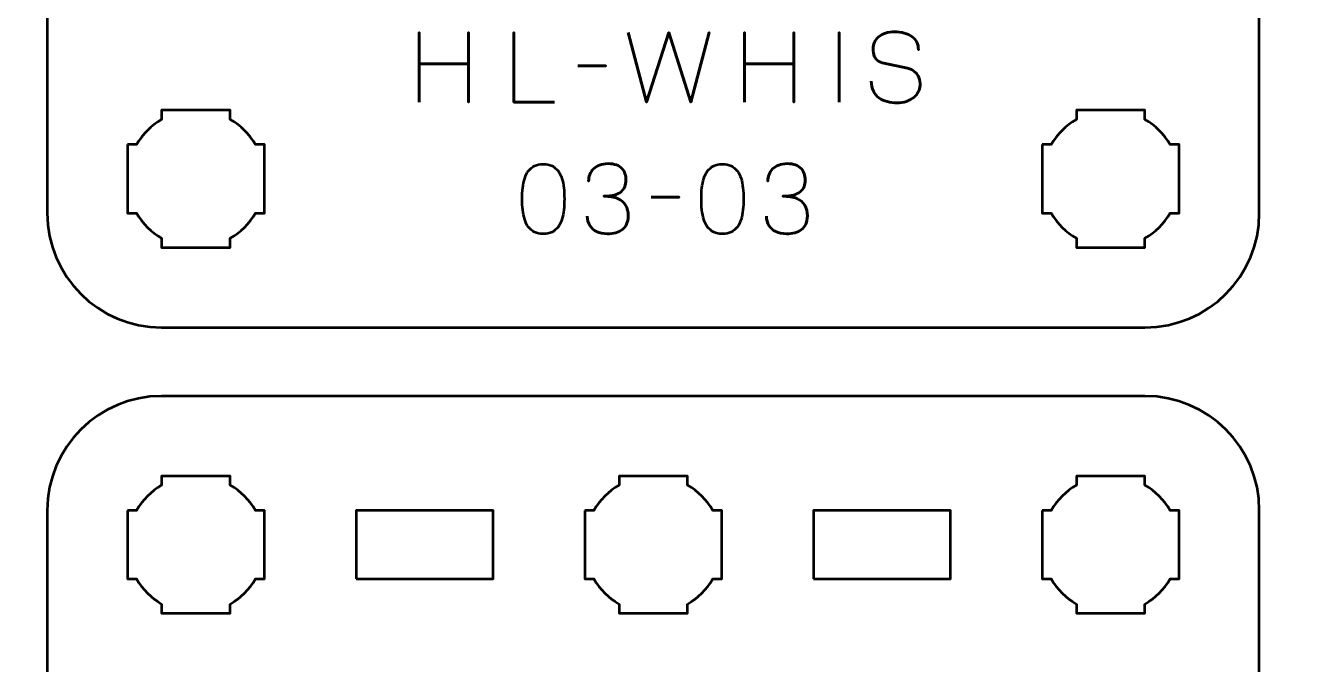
# Model space of a CAD drawing. Header units: centimetres. Extents: x -21 to 0, y -29.7 to 0.
# Drawn here: x -16.95 to -11.4, y -7.38 to -4.58 of the extents above; entities that cross this region are included whole.
import ezdxf

# ---------------------------------------------------------------- set-up
doc = ezdxf.new("R2010")
doc.units = ezdxf.units.CM
doc.header["$MEASUREMENT"] = 0
doc.layers.add('Layer 1', color=7, linetype='Continuous')

msp = doc.modelspace()

# ---------------------------------------------------------------- linework, layer by layer
at = {"layer": 'Layer 1', "color": 1, "lineweight": 53}
msp.add_open_spline([(-21.00003, -29.19995), (-21.00003, -29.19995), (-21.00003, -2.89992), (-21.00003, -2.89992), (-21.00003, -2.89992), (-21.00003, -2.81709), (-20.93286, -2.74992), (-20.85003, -2.74992), (-20.85003, -2.74992), (-20.7672, -2.74992), (-20.70003, -2.68275), (-20.70003, -2.59992), (-20.70003, -2.59992), (-20.70003, -2.51709), (-20.7672, -2.44992), (-20.85003, -2.44992), (-20.85003, -2.44992), (-20.93286, -2.44992), (-21.00003, -2.38275), (-21.00003, -2.29992), (-21.00003, -2.29992), (-21.00003, -2.21709), (-20.93286, -2.14992), (-20.85003, -2.14992), (-20.85003, -2.14992), (-20.7672, -2.14992), (-20.70003, -2.08275), (-20.70003, -1.99992), (-20.70003, -1.99992), (-20.70003, -1.91709), (-20.7672, -1.84992), (-20.85003, -1.84992), (-20.85003, -1.84992), (-20.93286, -1.84992), (-21.00003, -1.78275), (-21.00003, -1.69992), (-21.00003, -1.69992), (-21.00003, -1.61709), (-20.93286, -1.54992), (-20.85003, -1.54992), (-20.85003, -1.54992), (-20.7672, -1.54992), (-20.70003, -1.48275), (-20.70003, -1.39992), (-20.70003, -1.39992), (-20.70003, -1.31709), (-20.7672, -1.24992), (-20.85003, -1.24992), (-20.85003, -1.24992), (-20.93286, -1.24992), (-21.00003, -1.18275), (-21.00003, -1.09992), (-21.00003, -1.09992), (-21.00003, -1.09992), (-21.00003, -0.49992), (-21.00003, -0.49992), (-21.00003, -0.49992), (-21.00003, -0.22295), (-20.77694, 0.00004), (-20.49994, 0.00004), (-20.49994, 0.00004), (-20.49994, 0.00004), (-0.50008, 0.00004), (-0.50008, 0.00004), (-0.50008, 0.00004), (-0.22294, 0.00004), (0.00002, -0.22295), (0.00002, -0.49992), (0.00002, -0.49992), (0.00002, -0.49992), (0.00002, -29.19995), (0.00002, -29.19995), (0.00002, -29.19995), (0.00002, -29.47695), (-0.22294, -29.70004), (-0.50008, -29.70004), (-0.50008, -29.70004), (-0.50008, -29.70004), (-20.49994, -29.70004), (-20.49994, -29.70004), (-20.49994, -29.70004), (-20.77694, -29.70004), (-21.00003, -29.47695), (-21.00003, -29.19995)], degree=3, knots=[0, 0, 0, 0, 0.047619, 0.047619, 0.047619, 0.047619, 0.0952381, 0.0952381, 0.0952381, 0.0952381, 0.1428571, 0.1428571, 0.1428571, 0.1428571, 0.1904762, 0.1904762, 0.1904762, 0.1904762, 0.2380952, 0.2380952, 0.2380952, 0.2380952, 0.2857143, 0.2857143, 0.2857143, 0.2857143, 0.3333333, 0.3333333, 0.3333333, 0.3333333, 0.3809524, 0.3809524, 0.3809524, 0.3809524, 0.4285714, 0.4285714, 0.4285714, 0.4285714, 0.4761905, 0.4761905, 0.4761905, 0.4761905, 0.5238095, 0.5238095, 0.5238095, 0.5238095, 0.5714286, 0.5714286, 0.5714286, 0.5714286, 0.6190476, 0.6190476, 0.6190476, 0.6190476, 0.6666667, 0.6666667, 0.6666667, 0.6666667, 0.7142857, 0.7142857, 0.7142857, 0.7142857, 0.7619048, 0.7619048, 0.7619048, 0.7619048, 0.8095238, 0.8095238, 0.8095238, 0.8095238, 0.8571429, 0.8571429, 0.8571429, 0.8571429, 0.9047619, 0.9047619, 0.9047619, 0.9047619, 0.952381, 0.952381, 0.952381, 0.952381, 1, 1, 1, 1], dxfattribs=at)
at = {"layer": 'Layer 1', "color": 3, "lineweight": 53}
for points in [[(-16.85, -5.4), (-16.85, -5.4), (-16.85, -1.1), (-16.85, -1.1), (-16.85, -1.1), (-16.85, -0.82391), (-16.62609, -0.6), (-16.35, -0.6), (-16.35, -0.6), (-16.35, -0.6), (-12.05, -0.6), (-12.05, -0.6), (-12.05, -0.6), (-11.77391, -0.6), (-11.55, -0.82391), (-11.55, -1.1), (-11.55, -1.1), (-11.55, -1.1), (-11.55, -5.4), (-11.55, -5.4), (-11.55, -5.4), (-11.55, -5.67609), (-11.77391, -5.9), (-12.05, -5.9), (-12.05, -5.9), (-12.05, -5.9), (-16.35, -5.9), (-16.35, -5.9), (-16.35, -5.9), (-16.62609, -5.9), (-16.85, -5.67609), (-16.85, -5.4)], [(-16.85, -11), (-16.85, -11), (-16.85, -6.7), (-16.85, -6.7), (-16.85, -6.7), (-16.85, -6.42391), (-16.62609, -6.2), (-16.35, -6.2), (-16.35, -6.2), (-16.35, -6.2), (-12.05, -6.2), (-12.05, -6.2), (-12.05, -6.2), (-11.77391, -6.2), (-11.55, -6.42391), (-11.55, -6.7), (-11.55, -6.7), (-11.55, -6.7), (-11.55, -11), (-11.55, -11), (-11.55, -11), (-11.55, -11.27609), (-11.77391, -11.5), (-12.05, -11.5), (-12.05, -11.5), (-12.05, -11.5), (-16.35, -11.5), (-16.35, -11.5), (-16.35, -11.5), (-16.62609, -11.5), (-16.85, -11.27609), (-16.85, -11)]]:
    msp.add_open_spline(points, degree=3, knots=[0, 0, 0, 0, 0.125, 0.125, 0.125, 0.125, 0.25, 0.25, 0.25, 0.25, 0.375, 0.375, 0.375, 0.375, 0.5, 0.5, 0.5, 0.5, 0.625, 0.625, 0.625, 0.625, 0.75, 0.75, 0.75, 0.75, 0.875, 0.875, 0.875, 0.875, 1, 1, 1, 1], dxfattribs=at)
at = {"layer": 'Layer 1', "color": 5, "lineweight": 53}
for points, knots in [([(-15.22382, -4.91494), (-15.22382, -4.91494), (-15.22382, -4.74603), (-15.22382, -4.74603), (-15.22382, -4.74603), (-15.22382, -4.74603), (-15.00835, -4.74603), (-15.00835, -4.74603), (-15.00835, -4.74603), (-15.00835, -4.74603), (-15.00835, -4.91494), (-15.00835, -4.91494), (-15.00835, -4.91494), (-15.00835, -4.91494), (-15.00835, -4.61014), (-15.00835, -4.61014), (-15.00835, -4.61014), (-15.00835, -4.61014), (-15.00835, -4.74603), (-15.00835, -4.74603), (-15.00835, -4.74603), (-15.00835, -4.74603), (-15.22382, -4.74603), (-15.22382, -4.74603), (-15.22382, -4.74603), (-15.22382, -4.74603), (-15.22382, -4.61014), (-15.22382, -4.61014), (-15.22382, -4.61014), (-15.22382, -4.61014), (-15.22382, -4.91494), (-15.22382, -4.91494)], [0, 0, 0, 0, 0.125, 0.125, 0.125, 0.125, 0.25, 0.25, 0.25, 0.25, 0.375, 0.375, 0.375, 0.375, 0.5, 0.5, 0.5, 0.5, 0.625, 0.625, 0.625, 0.625, 0.75, 0.75, 0.75, 0.75, 0.875, 0.875, 0.875, 0.875, 1, 1, 1, 1]), ([(-14.63243, -4.91494), (-14.63243, -4.91494), (-14.81065, -4.91494), (-14.81065, -4.91494), (-14.81065, -4.91494), (-14.81065, -4.91494), (-14.81065, -4.60972), (-14.81065, -4.60972), (-14.81065, -4.60972), (-14.81065, -4.60972), (-14.81065, -4.91494), (-14.81065, -4.91494), (-14.81065, -4.91494), (-14.81065, -4.91494), (-14.63243, -4.91494), (-14.63243, -4.91494)], [0, 0, 0, 0, 0.25, 0.25, 0.25, 0.25, 0.5, 0.5, 0.5, 0.5, 0.75, 0.75, 0.75, 0.75, 1, 1, 1, 1]), ([(-14.31028, -4.60972), (-14.31028, -4.60972), (-14.22985, -4.91494), (-14.22985, -4.91494), (-14.22985, -4.91494), (-14.22985, -4.91494), (-14.13291, -4.60972), (-14.13291, -4.60972), (-14.13291, -4.60972), (-14.13291, -4.60972), (-14.03596, -4.91494), (-14.03596, -4.91494), (-14.03596, -4.91494), (-14.03596, -4.91494), (-13.95553, -4.60972), (-13.95553, -4.60972), (-13.95553, -4.60972), (-13.95553, -4.60972), (-14.03596, -4.91494), (-14.03596, -4.91494), (-14.03596, -4.91494), (-14.03596, -4.91494), (-14.13291, -4.60972), (-14.13291, -4.60972), (-14.13291, -4.60972), (-14.13291, -4.60972), (-14.22985, -4.91494), (-14.22985, -4.91494), (-14.22985, -4.91494), (-14.22985, -4.91494), (-14.31028, -4.60972), (-14.31028, -4.60972)], [0, 0, 0, 0, 0.125, 0.125, 0.125, 0.125, 0.25, 0.25, 0.25, 0.25, 0.375, 0.375, 0.375, 0.375, 0.5, 0.5, 0.5, 0.5, 0.625, 0.625, 0.625, 0.625, 0.75, 0.75, 0.75, 0.75, 0.875, 0.875, 0.875, 0.875, 1, 1, 1, 1]), ([(-13.80101, -4.91494), (-13.80101, -4.91494), (-13.80101, -4.74603), (-13.80101, -4.74603), (-13.80101, -4.74603), (-13.80101, -4.74603), (-13.58554, -4.74603), (-13.58554, -4.74603), (-13.58554, -4.74603), (-13.58554, -4.74603), (-13.58554, -4.91494), (-13.58554, -4.91494), (-13.58554, -4.91494), (-13.58554, -4.91494), (-13.58554, -4.61014), (-13.58554, -4.61014), (-13.58554, -4.61014), (-13.58554, -4.61014), (-13.58554, -4.74603), (-13.58554, -4.74603), (-13.58554, -4.74603), (-13.58554, -4.74603), (-13.80101, -4.74603), (-13.80101, -4.74603), (-13.80101, -4.74603), (-13.80101, -4.74603), (-13.80101, -4.61014), (-13.80101, -4.61014), (-13.80101, -4.61014), (-13.80101, -4.61014), (-13.80101, -4.91494), (-13.80101, -4.91494)], [0, 0, 0, 0, 0.125, 0.125, 0.125, 0.125, 0.25, 0.25, 0.25, 0.25, 0.375, 0.375, 0.375, 0.375, 0.5, 0.5, 0.5, 0.5, 0.625, 0.625, 0.625, 0.625, 0.75, 0.75, 0.75, 0.75, 0.875, 0.875, 0.875, 0.875, 1, 1, 1, 1]), ([(-13.38784, -4.91494), (-13.38784, -4.91494), (-13.38784, -4.60972), (-13.38784, -4.60972), (-13.38784, -4.60972), (-13.38784, -4.60972), (-13.38784, -4.91494), (-13.38784, -4.91494)], [0, 0, 0, 0, 0.5, 0.5, 0.5, 0.5, 1, 1, 1, 1]), ([(-13.24687, -4.82265), (-13.24673, -4.83952), (-13.24377, -4.85398), (-13.23784, -4.86605), (-13.23784, -4.86605), (-13.23198, -4.87804), (-13.2238, -4.88785), (-13.2135, -4.89547), (-13.2135, -4.89547), (-13.20313, -4.90302), (-13.1912, -4.90859), (-13.17773, -4.91219), (-13.17773, -4.91219), (-13.16432, -4.91572), (-13.14993, -4.91748), (-13.13469, -4.91748), (-13.13469, -4.91748), (-13.11931, -4.91741), (-13.10548, -4.91515), (-13.09313, -4.91085), (-13.09313, -4.91085), (-13.08085, -4.90654), (-13.07034, -4.90076), (-13.06152, -4.89349), (-13.06152, -4.89349), (-13.05277, -4.88622), (-13.046, -4.87811), (-13.0412, -4.86908), (-13.0412, -4.86908), (-13.0364, -4.86005), (-13.03386, -4.85081), (-13.03351, -4.84128), (-13.03351, -4.84128), (-13.03309, -4.82879), (-13.03492, -4.81736), (-13.03894, -4.80706), (-13.03894, -4.80706), (-13.04297, -4.79676), (-13.04918, -4.78815), (-13.05757, -4.7811), (-13.05757, -4.7811), (-13.0659, -4.77404), (-13.07641, -4.7691), (-13.08897, -4.76635), (-13.08897, -4.76635), (-13.08897, -4.76635), (-13.19268, -4.74391), (-13.19268, -4.74391), (-13.19268, -4.74391), (-13.20242, -4.74187), (-13.21082, -4.73841), (-13.21773, -4.73361), (-13.21773, -4.73361), (-13.22465, -4.72875), (-13.23001, -4.72204), (-13.23368, -4.71343), (-13.23368, -4.71343), (-13.23735, -4.7049), (-13.23925, -4.69403), (-13.23925, -4.68084), (-13.23925, -4.68084), (-13.23925, -4.67082), (-13.2372, -4.66137), (-13.23304, -4.65248), (-13.23304, -4.65248), (-13.22895, -4.64359), (-13.22288, -4.63575), (-13.21491, -4.62884), (-13.21491, -4.62884), (-13.20694, -4.622), (-13.19706, -4.61663), (-13.18535, -4.61275), (-13.18535, -4.61275), (-13.17356, -4.6088), (-13.16009, -4.60683), (-13.14485, -4.60676), (-13.14485, -4.60676), (-13.12954, -4.60676), (-13.1155, -4.60852), (-13.10266, -4.61205), (-13.10266, -4.61205), (-13.08989, -4.61558), (-13.07881, -4.62066), (-13.0695, -4.62743), (-13.0695, -4.62743), (-13.06018, -4.6342), (-13.05299, -4.64253), (-13.04805, -4.65226), (-13.04805, -4.65226), (-13.04311, -4.66207), (-13.04078, -4.67329), (-13.04113, -4.68592), (-13.04113, -4.68592), (-13.04078, -4.67329), (-13.04311, -4.66207), (-13.04805, -4.65226), (-13.04805, -4.65226), (-13.05299, -4.64253), (-13.06018, -4.6342), (-13.0695, -4.62743), (-13.0695, -4.62743), (-13.07881, -4.62066), (-13.08989, -4.61558), (-13.10266, -4.61205), (-13.10266, -4.61205), (-13.1155, -4.60852), (-13.12954, -4.60676), (-13.14485, -4.60676), (-13.14485, -4.60676), (-13.16009, -4.60683), (-13.17356, -4.6088), (-13.18535, -4.61275), (-13.18535, -4.61275), (-13.19706, -4.61663), (-13.20694, -4.622), (-13.21491, -4.62884), (-13.21491, -4.62884), (-13.22288, -4.63575), (-13.22895, -4.64359), (-13.23304, -4.65248), (-13.23304, -4.65248), (-13.2372, -4.66137), (-13.23925, -4.67082), (-13.23925, -4.68084), (-13.23925, -4.68084), (-13.23925, -4.69403), (-13.23742, -4.7049), (-13.23389, -4.71336), (-13.23389, -4.71336), (-13.23029, -4.7219), (-13.225, -4.72853), (-13.21808, -4.7334), (-13.21808, -4.7334), (-13.21117, -4.7382), (-13.2027, -4.74173), (-13.19268, -4.74391), (-13.19268, -4.74391), (-13.19268, -4.74391), (-13.08897, -4.76635), (-13.08897, -4.76635), (-13.08897, -4.76635), (-13.07613, -4.7691), (-13.06554, -4.77404), (-13.05722, -4.7811), (-13.05722, -4.7811), (-13.04882, -4.78815), (-13.04268, -4.79676), (-13.03873, -4.80706), (-13.03873, -4.80706), (-13.03485, -4.81736), (-13.03309, -4.82879), (-13.03351, -4.84128), (-13.03351, -4.84128), (-13.03386, -4.85081), (-13.0364, -4.86005), (-13.0412, -4.86908), (-13.0412, -4.86908), (-13.046, -4.87811), (-13.05277, -4.88622), (-13.06152, -4.89349), (-13.06152, -4.89349), (-13.07034, -4.90076), (-13.08085, -4.90654), (-13.09313, -4.91085), (-13.09313, -4.91085), (-13.10548, -4.91515), (-13.11931, -4.91741), (-13.13469, -4.91748), (-13.13469, -4.91748), (-13.14993, -4.91748), (-13.16432, -4.91572), (-13.17773, -4.91219), (-13.17773, -4.91219), (-13.1912, -4.90859), (-13.20313, -4.90302), (-13.2135, -4.89547), (-13.2135, -4.89547), (-13.2238, -4.88785), (-13.23198, -4.87804), (-13.23784, -4.86605), (-13.23784, -4.86605), (-13.24377, -4.85398), (-13.24673, -4.83952), (-13.24687, -4.82265)], [0, 0, 0, 0, 0.0217391, 0.0217391, 0.0217391, 0.0217391, 0.0434783, 0.0434783, 0.0434783, 0.0434783, 0.0652174, 0.0652174, 0.0652174, 0.0652174, 0.0869565, 0.0869565, 0.0869565, 0.0869565, 0.1086957, 0.1086957, 0.1086957, 0.1086957, 0.1304348, 0.1304348, 0.1304348, 0.1304348, 0.1521739, 0.1521739, 0.1521739, 0.1521739, 0.173913, 0.173913, 0.173913, 0.173913, 0.1956522, 0.1956522, 0.1956522, 0.1956522, 0.2173913, 0.2173913, 0.2173913, 0.2173913, 0.2391304, 0.2391304, 0.2391304, 0.2391304, 0.2608696, 0.2608696, 0.2608696, 0.2608696, 0.2826087, 0.2826087, 0.2826087, 0.2826087, 0.3043478, 0.3043478, 0.3043478, 0.3043478, 0.326087, 0.326087, 0.326087, 0.326087, 0.3478261, 0.3478261, 0.3478261, 0.3478261, 0.3695652, 0.3695652, 0.3695652, 0.3695652, 0.3913043, 0.3913043, 0.3913043, 0.3913043, 0.4130435, 0.4130435, 0.4130435, 0.4130435, 0.4347826, 0.4347826, 0.4347826, 0.4347826, 0.4565217, 0.4565217, 0.4565217, 0.4565217, 0.4782609, 0.4782609, 0.4782609, 0.4782609, 0.5, 0.5, 0.5, 0.5, 0.5217391, 0.5217391, 0.5217391, 0.5217391, 0.5434783, 0.5434783, 0.5434783, 0.5434783, 0.5652174, 0.5652174, 0.5652174, 0.5652174, 0.5869565, 0.5869565, 0.5869565, 0.5869565, 0.6086957, 0.6086957, 0.6086957, 0.6086957, 0.6304348, 0.6304348, 0.6304348, 0.6304348, 0.6521739, 0.6521739, 0.6521739, 0.6521739, 0.673913, 0.673913, 0.673913, 0.673913, 0.6956522, 0.6956522, 0.6956522, 0.6956522, 0.7173913, 0.7173913, 0.7173913, 0.7173913, 0.7391304, 0.7391304, 0.7391304, 0.7391304, 0.7608696, 0.7608696, 0.7608696, 0.7608696, 0.7826087, 0.7826087, 0.7826087, 0.7826087, 0.8043478, 0.8043478, 0.8043478, 0.8043478, 0.826087, 0.826087, 0.826087, 0.826087, 0.8478261, 0.8478261, 0.8478261, 0.8478261, 0.8695652, 0.8695652, 0.8695652, 0.8695652, 0.8913043, 0.8913043, 0.8913043, 0.8913043, 0.9130435, 0.9130435, 0.9130435, 0.9130435, 0.9347826, 0.9347826, 0.9347826, 0.9347826, 0.9565217, 0.9565217, 0.9565217, 0.9565217, 0.9782609, 0.9782609, 0.9782609, 0.9782609, 1, 1, 1, 1]), ([(-14.53041, -4.75534), (-14.53041, -4.75534), (-14.40722, -4.75534), (-14.40722, -4.75534), (-14.40722, -4.75534), (-14.40722, -4.75534), (-14.53041, -4.75534), (-14.53041, -4.75534)], [0, 0, 0, 0, 0.5, 0.5, 0.5, 0.5, 1, 1, 1, 1]), ([(-14.68132, -5.49025), (-14.66651, -5.49018), (-14.65374, -5.48757), (-14.64308, -5.48249), (-14.64308, -5.48249), (-14.6325, -5.47741), (-14.62368, -5.47014), (-14.61663, -5.4609), (-14.61663, -5.4609), (-14.60964, -5.45159), (-14.60414, -5.44058), (-14.60005, -5.42788), (-14.60005, -5.42788), (-14.59602, -5.41518), (-14.59313, -5.40128), (-14.59151, -5.38604), (-14.59151, -5.38604), (-14.58981, -5.3708), (-14.58897, -5.35478), (-14.58904, -5.33785), (-14.58904, -5.33785), (-14.58897, -5.32099), (-14.58981, -5.30497), (-14.59151, -5.2898), (-14.59151, -5.2898), (-14.59313, -5.27463), (-14.59602, -5.26066), (-14.60005, -5.24796), (-14.60005, -5.24796), (-14.60414, -5.23533), (-14.60964, -5.22433), (-14.61663, -5.21494), (-14.61663, -5.21494), (-14.62368, -5.20563), (-14.6325, -5.19836), (-14.64308, -5.19328), (-14.64308, -5.19328), (-14.65374, -5.18813), (-14.66651, -5.18552), (-14.68132, -5.18545), (-14.68132, -5.18545), (-14.69614, -5.18552), (-14.70891, -5.18813), (-14.71957, -5.19328), (-14.71957, -5.19328), (-14.73015, -5.19836), (-14.73897, -5.20563), (-14.74602, -5.21494), (-14.74602, -5.21494), (-14.75301, -5.22433), (-14.75851, -5.23533), (-14.7626, -5.24796), (-14.7626, -5.24796), (-14.76663, -5.26066), (-14.76952, -5.27463), (-14.77114, -5.2898), (-14.77114, -5.2898), (-14.77283, -5.30497), (-14.77368, -5.32099), (-14.77361, -5.33785), (-14.77361, -5.33785), (-14.77368, -5.35478), (-14.77283, -5.3708), (-14.77114, -5.38604), (-14.77114, -5.38604), (-14.76952, -5.40128), (-14.76663, -5.41518), (-14.7626, -5.42788), (-14.7626, -5.42788), (-14.75851, -5.44058), (-14.75301, -5.45159), (-14.74602, -5.4609), (-14.74602, -5.4609), (-14.73897, -5.47014), (-14.73015, -5.47741), (-14.71957, -5.48249), (-14.71957, -5.48249), (-14.70891, -5.48757), (-14.69614, -5.49018), (-14.68132, -5.49025)], [0, 0, 0, 0, 0.05, 0.05, 0.05, 0.05, 0.1, 0.1, 0.1, 0.1, 0.15, 0.15, 0.15, 0.15, 0.2, 0.2, 0.2, 0.2, 0.25, 0.25, 0.25, 0.25, 0.3, 0.3, 0.3, 0.3, 0.35, 0.35, 0.35, 0.35, 0.4, 0.4, 0.4, 0.4, 0.45, 0.45, 0.45, 0.45, 0.5, 0.5, 0.5, 0.5, 0.55, 0.55, 0.55, 0.55, 0.6, 0.6, 0.6, 0.6, 0.65, 0.65, 0.65, 0.65, 0.7, 0.7, 0.7, 0.7, 0.75, 0.75, 0.75, 0.75, 0.8, 0.8, 0.8, 0.8, 0.85, 0.85, 0.85, 0.85, 0.9, 0.9, 0.9, 0.9, 0.95, 0.95, 0.95, 0.95, 1, 1, 1, 1]), ([(-14.68132, -5.49025), (-14.66651, -5.49018), (-14.65374, -5.48757), (-14.64308, -5.48249), (-14.64308, -5.48249), (-14.6325, -5.47741), (-14.62368, -5.47014), (-14.61663, -5.4609), (-14.61663, -5.4609), (-14.60964, -5.45159), (-14.60414, -5.44058), (-14.60005, -5.42788), (-14.60005, -5.42788), (-14.59602, -5.41518), (-14.59313, -5.40128), (-14.59151, -5.38604), (-14.59151, -5.38604), (-14.58981, -5.3708), (-14.58897, -5.35478), (-14.58904, -5.33785), (-14.58904, -5.33785), (-14.58897, -5.32099), (-14.58981, -5.30497), (-14.59151, -5.2898), (-14.59151, -5.2898), (-14.59313, -5.27463), (-14.59602, -5.26066), (-14.60005, -5.24796), (-14.60005, -5.24796), (-14.60414, -5.23533), (-14.60964, -5.22433), (-14.61663, -5.21494), (-14.61663, -5.21494), (-14.62368, -5.20563), (-14.6325, -5.19836), (-14.64308, -5.19328), (-14.64308, -5.19328), (-14.65374, -5.18813), (-14.66651, -5.18552), (-14.68132, -5.18545), (-14.68132, -5.18545), (-14.69614, -5.18552), (-14.70891, -5.18813), (-14.71957, -5.19328), (-14.71957, -5.19328), (-14.73015, -5.19836), (-14.73897, -5.20563), (-14.74602, -5.21494), (-14.74602, -5.21494), (-14.75301, -5.22433), (-14.75851, -5.23533), (-14.7626, -5.24796), (-14.7626, -5.24796), (-14.76663, -5.26066), (-14.76952, -5.27463), (-14.77114, -5.2898), (-14.77114, -5.2898), (-14.77283, -5.30497), (-14.77368, -5.32099), (-14.77361, -5.33785), (-14.77361, -5.33785), (-14.77368, -5.35478), (-14.77283, -5.3708), (-14.77114, -5.38604), (-14.77114, -5.38604), (-14.76952, -5.40128), (-14.76663, -5.41518), (-14.7626, -5.42788), (-14.7626, -5.42788), (-14.75851, -5.44058), (-14.75301, -5.45159), (-14.74602, -5.4609), (-14.74602, -5.4609), (-14.73897, -5.47014), (-14.73015, -5.47741), (-14.71957, -5.48249), (-14.71957, -5.48249), (-14.70891, -5.48757), (-14.69614, -5.49018), (-14.68132, -5.49025)], [0, 0, 0, 0, 0.05, 0.05, 0.05, 0.05, 0.1, 0.1, 0.1, 0.1, 0.15, 0.15, 0.15, 0.15, 0.2, 0.2, 0.2, 0.2, 0.25, 0.25, 0.25, 0.25, 0.3, 0.3, 0.3, 0.3, 0.35, 0.35, 0.35, 0.35, 0.4, 0.4, 0.4, 0.4, 0.45, 0.45, 0.45, 0.45, 0.5, 0.5, 0.5, 0.5, 0.55, 0.55, 0.55, 0.55, 0.6, 0.6, 0.6, 0.6, 0.65, 0.65, 0.65, 0.65, 0.7, 0.7, 0.7, 0.7, 0.75, 0.75, 0.75, 0.75, 0.8, 0.8, 0.8, 0.8, 0.85, 0.85, 0.85, 0.85, 0.9, 0.9, 0.9, 0.9, 0.95, 0.95, 0.95, 0.95, 1, 1, 1, 1]), ([(-14.48871, -5.41363), (-14.48864, -5.42887), (-14.48511, -5.44213), (-14.47813, -5.45363), (-14.47813, -5.45363), (-14.47114, -5.46506), (-14.46119, -5.47402), (-14.44821, -5.48044), (-14.44821, -5.48044), (-14.43523, -5.48686), (-14.41964, -5.49011), (-14.4015, -5.49025), (-14.4015, -5.49025), (-14.38789, -5.49025), (-14.37554, -5.48884), (-14.36432, -5.48588), (-14.36432, -5.48588), (-14.35317, -5.48291), (-14.34358, -5.47833), (-14.33546, -5.47205), (-14.33546, -5.47205), (-14.32735, -5.46577), (-14.32114, -5.45765), (-14.3167, -5.44778), (-14.3167, -5.44778), (-14.31232, -5.43783), (-14.31014, -5.4259), (-14.31007, -5.41193), (-14.31007, -5.41193), (-14.30999, -5.39331), (-14.3138, -5.37757), (-14.32135, -5.3648), (-14.32135, -5.3648), (-14.3289, -5.35203), (-14.34062, -5.34244), (-14.35635, -5.33588), (-14.35635, -5.33588), (-14.37208, -5.32931), (-14.39226, -5.326), (-14.41674, -5.326), (-14.41674, -5.326), (-14.39847, -5.32607), (-14.38316, -5.32438), (-14.37067, -5.32092), (-14.37067, -5.32092), (-14.35825, -5.31746), (-14.34831, -5.31259), (-14.34083, -5.30624), (-14.34083, -5.30624), (-14.33335, -5.29996), (-14.32792, -5.29248), (-14.32467, -5.28388), (-14.32467, -5.28388), (-14.32135, -5.27534), (-14.31973, -5.26596), (-14.3198, -5.25573), (-14.3198, -5.25573), (-14.31973, -5.24549), (-14.32114, -5.23604), (-14.32396, -5.22729), (-14.32396, -5.22729), (-14.32672, -5.21854), (-14.33123, -5.21085), (-14.33737, -5.20429), (-14.33737, -5.20429), (-14.34351, -5.19773), (-14.35162, -5.19258), (-14.36157, -5.18891), (-14.36157, -5.18891), (-14.37159, -5.18524), (-14.3838, -5.18341), (-14.39812, -5.18334), (-14.39812, -5.18334), (-14.41237, -5.18341), (-14.42486, -5.18552), (-14.43544, -5.18962), (-14.43544, -5.18962), (-14.4461, -5.19371), (-14.45484, -5.19928), (-14.4619, -5.20641), (-14.4619, -5.20641), (-14.46888, -5.21353), (-14.47411, -5.22165), (-14.47756, -5.23082), (-14.47756, -5.23082), (-14.48109, -5.23999), (-14.48278, -5.24973), (-14.48278, -5.25996), (-14.48278, -5.25996), (-14.48278, -5.24973), (-14.48109, -5.23999), (-14.47756, -5.23082), (-14.47756, -5.23082), (-14.47411, -5.22165), (-14.46888, -5.21353), (-14.4619, -5.20641), (-14.4619, -5.20641), (-14.45484, -5.19928), (-14.4461, -5.19371), (-14.43544, -5.18962), (-14.43544, -5.18962), (-14.42486, -5.18552), (-14.41237, -5.18341), (-14.39812, -5.18334), (-14.39812, -5.18334), (-14.3838, -5.18341), (-14.37159, -5.18524), (-14.36157, -5.18891), (-14.36157, -5.18891), (-14.35162, -5.19258), (-14.34351, -5.19773), (-14.33737, -5.20429), (-14.33737, -5.20429), (-14.33123, -5.21085), (-14.32672, -5.21854), (-14.32396, -5.22729), (-14.32396, -5.22729), (-14.32114, -5.23604), (-14.31973, -5.24549), (-14.3198, -5.25573), (-14.3198, -5.25573), (-14.31973, -5.26596), (-14.32135, -5.27534), (-14.32467, -5.28388), (-14.32467, -5.28388), (-14.32792, -5.29248), (-14.33335, -5.29996), (-14.34083, -5.30624), (-14.34083, -5.30624), (-14.34831, -5.31259), (-14.35825, -5.31746), (-14.37067, -5.32092), (-14.37067, -5.32092), (-14.38316, -5.32438), (-14.39847, -5.32607), (-14.41674, -5.326), (-14.41674, -5.326), (-14.39226, -5.326), (-14.37208, -5.32931), (-14.35635, -5.33588), (-14.35635, -5.33588), (-14.34062, -5.34244), (-14.3289, -5.35203), (-14.32135, -5.3648), (-14.32135, -5.3648), (-14.3138, -5.37757), (-14.30999, -5.39331), (-14.31007, -5.41193), (-14.31007, -5.41193), (-14.31014, -5.4259), (-14.31232, -5.43783), (-14.3167, -5.44778), (-14.3167, -5.44778), (-14.32114, -5.45765), (-14.32735, -5.46577), (-14.33546, -5.47205), (-14.33546, -5.47205), (-14.34358, -5.47833), (-14.35317, -5.48291), (-14.36432, -5.48588), (-14.36432, -5.48588), (-14.37554, -5.48884), (-14.38789, -5.49025), (-14.4015, -5.49025), (-14.4015, -5.49025), (-14.41964, -5.49011), (-14.43523, -5.48686), (-14.44821, -5.48044), (-14.44821, -5.48044), (-14.46119, -5.47402), (-14.47114, -5.46506), (-14.47813, -5.45363), (-14.47813, -5.45363), (-14.48511, -5.44213), (-14.48864, -5.42887), (-14.48871, -5.41363)], [0, 0, 0, 0, 0.0227273, 0.0227273, 0.0227273, 0.0227273, 0.0454545, 0.0454545, 0.0454545, 0.0454545, 0.0681818, 0.0681818, 0.0681818, 0.0681818, 0.0909091, 0.0909091, 0.0909091, 0.0909091, 0.1136364, 0.1136364, 0.1136364, 0.1136364, 0.1363636, 0.1363636, 0.1363636, 0.1363636, 0.1590909, 0.1590909, 0.1590909, 0.1590909, 0.1818182, 0.1818182, 0.1818182, 0.1818182, 0.2045455, 0.2045455, 0.2045455, 0.2045455, 0.2272727, 0.2272727, 0.2272727, 0.2272727, 0.25, 0.25, 0.25, 0.25, 0.2727273, 0.2727273, 0.2727273, 0.2727273, 0.2954545, 0.2954545, 0.2954545, 0.2954545, 0.3181818, 0.3181818, 0.3181818, 0.3181818, 0.3409091, 0.3409091, 0.3409091, 0.3409091, 0.3636364, 0.3636364, 0.3636364, 0.3636364, 0.3863636, 0.3863636, 0.3863636, 0.3863636, 0.4090909, 0.4090909, 0.4090909, 0.4090909, 0.4318182, 0.4318182, 0.4318182, 0.4318182, 0.4545455, 0.4545455, 0.4545455, 0.4545455, 0.4772727, 0.4772727, 0.4772727, 0.4772727, 0.5, 0.5, 0.5, 0.5, 0.5227273, 0.5227273, 0.5227273, 0.5227273, 0.5454545, 0.5454545, 0.5454545, 0.5454545, 0.5681818, 0.5681818, 0.5681818, 0.5681818, 0.5909091, 0.5909091, 0.5909091, 0.5909091, 0.6136364, 0.6136364, 0.6136364, 0.6136364, 0.6363636, 0.6363636, 0.6363636, 0.6363636, 0.6590909, 0.6590909, 0.6590909, 0.6590909, 0.6818182, 0.6818182, 0.6818182, 0.6818182, 0.7045455, 0.7045455, 0.7045455, 0.7045455, 0.7272727, 0.7272727, 0.7272727, 0.7272727, 0.75, 0.75, 0.75, 0.75, 0.7727273, 0.7727273, 0.7727273, 0.7727273, 0.7954545, 0.7954545, 0.7954545, 0.7954545, 0.8181818, 0.8181818, 0.8181818, 0.8181818, 0.8409091, 0.8409091, 0.8409091, 0.8409091, 0.8636364, 0.8636364, 0.8636364, 0.8636364, 0.8863636, 0.8863636, 0.8863636, 0.8863636, 0.9090909, 0.9090909, 0.9090909, 0.9090909, 0.9318182, 0.9318182, 0.9318182, 0.9318182, 0.9545455, 0.9545455, 0.9545455, 0.9545455, 0.9772727, 0.9772727, 0.9772727, 0.9772727, 1, 1, 1, 1]), ([(-13.89774, -5.49025), (-13.88293, -5.49018), (-13.87016, -5.48757), (-13.8595, -5.48249), (-13.8595, -5.48249), (-13.84892, -5.47741), (-13.8401, -5.47014), (-13.83305, -5.4609), (-13.83305, -5.4609), (-13.82606, -5.45159), (-13.82056, -5.44058), (-13.81647, -5.42788), (-13.81647, -5.42788), (-13.81244, -5.41518), (-13.80955, -5.40128), (-13.80793, -5.38604), (-13.80793, -5.38604), (-13.80623, -5.3708), (-13.80539, -5.35478), (-13.80546, -5.33785), (-13.80546, -5.33785), (-13.80539, -5.32099), (-13.80623, -5.30497), (-13.80793, -5.2898), (-13.80793, -5.2898), (-13.80955, -5.27463), (-13.81244, -5.26066), (-13.81647, -5.24796), (-13.81647, -5.24796), (-13.82056, -5.23533), (-13.82606, -5.22433), (-13.83305, -5.21494), (-13.83305, -5.21494), (-13.8401, -5.20563), (-13.84892, -5.19836), (-13.8595, -5.19328), (-13.8595, -5.19328), (-13.87016, -5.18813), (-13.88293, -5.18552), (-13.89774, -5.18545), (-13.89774, -5.18545), (-13.91256, -5.18552), (-13.92533, -5.18813), (-13.93599, -5.19328), (-13.93599, -5.19328), (-13.94657, -5.19836), (-13.95539, -5.20563), (-13.96244, -5.21494), (-13.96244, -5.21494), (-13.96943, -5.22433), (-13.97493, -5.23533), (-13.97902, -5.24796), (-13.97902, -5.24796), (-13.98305, -5.26066), (-13.98594, -5.27463), (-13.98756, -5.2898), (-13.98756, -5.2898), (-13.98925, -5.30497), (-13.9901, -5.32099), (-13.99003, -5.33785), (-13.99003, -5.33785), (-13.9901, -5.35478), (-13.98925, -5.3708), (-13.98756, -5.38604), (-13.98756, -5.38604), (-13.98594, -5.40128), (-13.98305, -5.41518), (-13.97902, -5.42788), (-13.97902, -5.42788), (-13.97493, -5.44058), (-13.96943, -5.45159), (-13.96244, -5.4609), (-13.96244, -5.4609), (-13.95539, -5.47014), (-13.94657, -5.47741), (-13.93599, -5.48249), (-13.93599, -5.48249), (-13.92533, -5.48757), (-13.91256, -5.49018), (-13.89774, -5.49025)], [0, 0, 0, 0, 0.05, 0.05, 0.05, 0.05, 0.1, 0.1, 0.1, 0.1, 0.15, 0.15, 0.15, 0.15, 0.2, 0.2, 0.2, 0.2, 0.25, 0.25, 0.25, 0.25, 0.3, 0.3, 0.3, 0.3, 0.35, 0.35, 0.35, 0.35, 0.4, 0.4, 0.4, 0.4, 0.45, 0.45, 0.45, 0.45, 0.5, 0.5, 0.5, 0.5, 0.55, 0.55, 0.55, 0.55, 0.6, 0.6, 0.6, 0.6, 0.65, 0.65, 0.65, 0.65, 0.7, 0.7, 0.7, 0.7, 0.75, 0.75, 0.75, 0.75, 0.8, 0.8, 0.8, 0.8, 0.85, 0.85, 0.85, 0.85, 0.9, 0.9, 0.9, 0.9, 0.95, 0.95, 0.95, 0.95, 1, 1, 1, 1]), ([(-13.89774, -5.49025), (-13.88293, -5.49018), (-13.87016, -5.48757), (-13.8595, -5.48249), (-13.8595, -5.48249), (-13.84892, -5.47741), (-13.8401, -5.47014), (-13.83305, -5.4609), (-13.83305, -5.4609), (-13.82606, -5.45159), (-13.82056, -5.44058), (-13.81647, -5.42788), (-13.81647, -5.42788), (-13.81244, -5.41518), (-13.80955, -5.40128), (-13.80793, -5.38604), (-13.80793, -5.38604), (-13.80623, -5.3708), (-13.80539, -5.35478), (-13.80546, -5.33785), (-13.80546, -5.33785), (-13.80539, -5.32099), (-13.80623, -5.30497), (-13.80793, -5.2898), (-13.80793, -5.2898), (-13.80955, -5.27463), (-13.81244, -5.26066), (-13.81647, -5.24796), (-13.81647, -5.24796), (-13.82056, -5.23533), (-13.82606, -5.22433), (-13.83305, -5.21494), (-13.83305, -5.21494), (-13.8401, -5.20563), (-13.84892, -5.19836), (-13.8595, -5.19328), (-13.8595, -5.19328), (-13.87016, -5.18813), (-13.88293, -5.18552), (-13.89774, -5.18545), (-13.89774, -5.18545), (-13.91256, -5.18552), (-13.92533, -5.18813), (-13.93599, -5.19328), (-13.93599, -5.19328), (-13.94657, -5.19836), (-13.95539, -5.20563), (-13.96244, -5.21494), (-13.96244, -5.21494), (-13.96943, -5.22433), (-13.97493, -5.23533), (-13.97902, -5.24796), (-13.97902, -5.24796), (-13.98305, -5.26066), (-13.98594, -5.27463), (-13.98756, -5.2898), (-13.98756, -5.2898), (-13.98925, -5.30497), (-13.9901, -5.32099), (-13.99003, -5.33785), (-13.99003, -5.33785), (-13.9901, -5.35478), (-13.98925, -5.3708), (-13.98756, -5.38604), (-13.98756, -5.38604), (-13.98594, -5.40128), (-13.98305, -5.41518), (-13.97902, -5.42788), (-13.97902, -5.42788), (-13.97493, -5.44058), (-13.96943, -5.45159), (-13.96244, -5.4609), (-13.96244, -5.4609), (-13.95539, -5.47014), (-13.94657, -5.47741), (-13.93599, -5.48249), (-13.93599, -5.48249), (-13.92533, -5.48757), (-13.91256, -5.49018), (-13.89774, -5.49025)], [0, 0, 0, 0, 0.05, 0.05, 0.05, 0.05, 0.1, 0.1, 0.1, 0.1, 0.15, 0.15, 0.15, 0.15, 0.2, 0.2, 0.2, 0.2, 0.25, 0.25, 0.25, 0.25, 0.3, 0.3, 0.3, 0.3, 0.35, 0.35, 0.35, 0.35, 0.4, 0.4, 0.4, 0.4, 0.45, 0.45, 0.45, 0.45, 0.5, 0.5, 0.5, 0.5, 0.55, 0.55, 0.55, 0.55, 0.6, 0.6, 0.6, 0.6, 0.65, 0.65, 0.65, 0.65, 0.7, 0.7, 0.7, 0.7, 0.75, 0.75, 0.75, 0.75, 0.8, 0.8, 0.8, 0.8, 0.85, 0.85, 0.85, 0.85, 0.9, 0.9, 0.9, 0.9, 0.95, 0.95, 0.95, 0.95, 1, 1, 1, 1]), ([(-13.70513, -5.41363), (-13.70506, -5.42887), (-13.70153, -5.44213), (-13.69455, -5.45363), (-13.69455, -5.45363), (-13.68756, -5.46506), (-13.67761, -5.47402), (-13.66463, -5.48044), (-13.66463, -5.48044), (-13.65165, -5.48686), (-13.63606, -5.49011), (-13.61792, -5.49025), (-13.61792, -5.49025), (-13.60431, -5.49025), (-13.59196, -5.48884), (-13.58074, -5.48588), (-13.58074, -5.48588), (-13.56959, -5.48291), (-13.56, -5.47833), (-13.55188, -5.47205), (-13.55188, -5.47205), (-13.54377, -5.46577), (-13.53756, -5.45765), (-13.53312, -5.44778), (-13.53312, -5.44778), (-13.52874, -5.43783), (-13.52656, -5.4259), (-13.52649, -5.41193), (-13.52649, -5.41193), (-13.52641, -5.39331), (-13.53022, -5.37757), (-13.53777, -5.3648), (-13.53777, -5.3648), (-13.54532, -5.35203), (-13.55704, -5.34244), (-13.57277, -5.33588), (-13.57277, -5.33588), (-13.5885, -5.32931), (-13.60868, -5.326), (-13.63316, -5.326), (-13.63316, -5.326), (-13.61489, -5.32607), (-13.59958, -5.32438), (-13.58709, -5.32092), (-13.58709, -5.32092), (-13.57467, -5.31746), (-13.56473, -5.31259), (-13.55725, -5.30624), (-13.55725, -5.30624), (-13.54977, -5.29996), (-13.54434, -5.29248), (-13.54109, -5.28388), (-13.54109, -5.28388), (-13.53777, -5.27534), (-13.53615, -5.26596), (-13.53622, -5.25573), (-13.53622, -5.25573), (-13.53615, -5.24549), (-13.53756, -5.23604), (-13.54038, -5.22729), (-13.54038, -5.22729), (-13.54314, -5.21854), (-13.54765, -5.21085), (-13.55379, -5.20429), (-13.55379, -5.20429), (-13.55993, -5.19773), (-13.56804, -5.19258), (-13.57799, -5.18891), (-13.57799, -5.18891), (-13.58801, -5.18524), (-13.60022, -5.18341), (-13.61454, -5.18334), (-13.61454, -5.18334), (-13.62879, -5.18341), (-13.64128, -5.18552), (-13.65186, -5.18962), (-13.65186, -5.18962), (-13.66252, -5.19371), (-13.67126, -5.19928), (-13.67832, -5.20641), (-13.67832, -5.20641), (-13.6853, -5.21353), (-13.69053, -5.22165), (-13.69398, -5.23082), (-13.69398, -5.23082), (-13.69751, -5.23999), (-13.6992, -5.24973), (-13.6992, -5.25996), (-13.6992, -5.25996), (-13.6992, -5.24973), (-13.69751, -5.23999), (-13.69398, -5.23082), (-13.69398, -5.23082), (-13.69053, -5.22165), (-13.6853, -5.21353), (-13.67832, -5.20641), (-13.67832, -5.20641), (-13.67126, -5.19928), (-13.66252, -5.19371), (-13.65186, -5.18962), (-13.65186, -5.18962), (-13.64128, -5.18552), (-13.62879, -5.18341), (-13.61454, -5.18334), (-13.61454, -5.18334), (-13.60022, -5.18341), (-13.58801, -5.18524), (-13.57799, -5.18891), (-13.57799, -5.18891), (-13.56804, -5.19258), (-13.55993, -5.19773), (-13.55379, -5.20429), (-13.55379, -5.20429), (-13.54765, -5.21085), (-13.54314, -5.21854), (-13.54038, -5.22729), (-13.54038, -5.22729), (-13.53756, -5.23604), (-13.53615, -5.24549), (-13.53622, -5.25573), (-13.53622, -5.25573), (-13.53615, -5.26596), (-13.53777, -5.27534), (-13.54109, -5.28388), (-13.54109, -5.28388), (-13.54434, -5.29248), (-13.54977, -5.29996), (-13.55725, -5.30624), (-13.55725, -5.30624), (-13.56473, -5.31259), (-13.57467, -5.31746), (-13.58709, -5.32092), (-13.58709, -5.32092), (-13.59958, -5.32438), (-13.61489, -5.32607), (-13.63316, -5.326), (-13.63316, -5.326), (-13.60868, -5.326), (-13.5885, -5.32931), (-13.57277, -5.33588), (-13.57277, -5.33588), (-13.55704, -5.34244), (-13.54532, -5.35203), (-13.53777, -5.3648), (-13.53777, -5.3648), (-13.53022, -5.37757), (-13.52641, -5.39331), (-13.52649, -5.41193), (-13.52649, -5.41193), (-13.52656, -5.4259), (-13.52874, -5.43783), (-13.53312, -5.44778), (-13.53312, -5.44778), (-13.53756, -5.45765), (-13.54377, -5.46577), (-13.55188, -5.47205), (-13.55188, -5.47205), (-13.56, -5.47833), (-13.56959, -5.48291), (-13.58074, -5.48588), (-13.58074, -5.48588), (-13.59196, -5.48884), (-13.60431, -5.49025), (-13.61792, -5.49025), (-13.61792, -5.49025), (-13.63606, -5.49011), (-13.65165, -5.48686), (-13.66463, -5.48044), (-13.66463, -5.48044), (-13.67761, -5.47402), (-13.68756, -5.46506), (-13.69455, -5.45363), (-13.69455, -5.45363), (-13.70153, -5.44213), (-13.70506, -5.42887), (-13.70513, -5.41363)], [0, 0, 0, 0, 0.0227273, 0.0227273, 0.0227273, 0.0227273, 0.0454545, 0.0454545, 0.0454545, 0.0454545, 0.0681818, 0.0681818, 0.0681818, 0.0681818, 0.0909091, 0.0909091, 0.0909091, 0.0909091, 0.1136364, 0.1136364, 0.1136364, 0.1136364, 0.1363636, 0.1363636, 0.1363636, 0.1363636, 0.1590909, 0.1590909, 0.1590909, 0.1590909, 0.1818182, 0.1818182, 0.1818182, 0.1818182, 0.2045455, 0.2045455, 0.2045455, 0.2045455, 0.2272727, 0.2272727, 0.2272727, 0.2272727, 0.25, 0.25, 0.25, 0.25, 0.2727273, 0.2727273, 0.2727273, 0.2727273, 0.2954545, 0.2954545, 0.2954545, 0.2954545, 0.3181818, 0.3181818, 0.3181818, 0.3181818, 0.3409091, 0.3409091, 0.3409091, 0.3409091, 0.3636364, 0.3636364, 0.3636364, 0.3636364, 0.3863636, 0.3863636, 0.3863636, 0.3863636, 0.4090909, 0.4090909, 0.4090909, 0.4090909, 0.4318182, 0.4318182, 0.4318182, 0.4318182, 0.4545455, 0.4545455, 0.4545455, 0.4545455, 0.4772727, 0.4772727, 0.4772727, 0.4772727, 0.5, 0.5, 0.5, 0.5, 0.5227273, 0.5227273, 0.5227273, 0.5227273, 0.5454545, 0.5454545, 0.5454545, 0.5454545, 0.5681818, 0.5681818, 0.5681818, 0.5681818, 0.5909091, 0.5909091, 0.5909091, 0.5909091, 0.6136364, 0.6136364, 0.6136364, 0.6136364, 0.6363636, 0.6363636, 0.6363636, 0.6363636, 0.6590909, 0.6590909, 0.6590909, 0.6590909, 0.6818182, 0.6818182, 0.6818182, 0.6818182, 0.7045455, 0.7045455, 0.7045455, 0.7045455, 0.7272727, 0.7272727, 0.7272727, 0.7272727, 0.75, 0.75, 0.75, 0.75, 0.7727273, 0.7727273, 0.7727273, 0.7727273, 0.7954545, 0.7954545, 0.7954545, 0.7954545, 0.8181818, 0.8181818, 0.8181818, 0.8181818, 0.8409091, 0.8409091, 0.8409091, 0.8409091, 0.8636364, 0.8636364, 0.8636364, 0.8636364, 0.8863636, 0.8863636, 0.8863636, 0.8863636, 0.9090909, 0.9090909, 0.9090909, 0.9090909, 0.9318182, 0.9318182, 0.9318182, 0.9318182, 0.9545455, 0.9545455, 0.9545455, 0.9545455, 0.9772727, 0.9772727, 0.9772727, 0.9772727, 1, 1, 1, 1]), ([(-14.21016, -5.33065), (-14.21016, -5.33065), (-14.08697, -5.33065), (-14.08697, -5.33065), (-14.08697, -5.33065), (-14.08697, -5.33065), (-14.21016, -5.33065), (-14.21016, -5.33065)], [0, 0, 0, 0, 0.5, 0.5, 0.5, 0.5, 1, 1, 1, 1])]:
    msp.add_open_spline(points, degree=3, knots=knots, dxfattribs=at)
at = {"layer": 'Layer 1', "lineweight": 53}
for points, knots in [([(-16.5, -5.1), (-16.5, -5.1), (-16.45985, -5.1), (-16.45985, -5.1), (-16.45985, -5.1), (-16.4335, -5.05447), (-16.39553, -5.0165), (-16.35, -4.99015), (-16.35, -4.99015), (-16.35, -4.99015), (-16.35, -4.95), (-16.35, -4.95), (-16.35, -4.95), (-16.35, -4.95), (-16.2, -4.95), (-16.2, -4.95), (-16.2, -4.95), (-16.2, -4.95), (-16.05, -4.95), (-16.05, -4.95), (-16.05, -4.95), (-16.05, -4.95), (-16.05, -4.99015), (-16.05, -4.99015), (-16.05, -4.99015), (-16.00447, -5.0165), (-15.9665, -5.05447), (-15.94015, -5.1), (-15.94015, -5.1), (-15.94015, -5.1), (-15.9, -5.1), (-15.9, -5.1), (-15.9, -5.1), (-15.9, -5.1), (-15.9, -5.25), (-15.9, -5.25), (-15.9, -5.25), (-15.9, -5.25), (-15.9, -5.4), (-15.9, -5.4), (-15.9, -5.4), (-15.9, -5.4), (-15.94015, -5.4), (-15.94015, -5.4), (-15.94015, -5.4), (-15.9665, -5.44553), (-16.00447, -5.4835), (-16.05, -5.50985), (-16.05, -5.50985), (-16.05, -5.50985), (-16.05, -5.55), (-16.05, -5.55), (-16.05, -5.55), (-16.05, -5.55), (-16.2, -5.55), (-16.2, -5.55), (-16.2, -5.55), (-16.2, -5.55), (-16.35, -5.55), (-16.35, -5.55), (-16.35, -5.55), (-16.35, -5.55), (-16.35, -5.50985), (-16.35, -5.50985), (-16.35, -5.50985), (-16.39553, -5.4835), (-16.4335, -5.44553), (-16.45985, -5.4), (-16.45985, -5.4), (-16.45985, -5.4), (-16.5, -5.4), (-16.5, -5.4), (-16.5, -5.4), (-16.5, -5.4), (-16.5, -5.25), (-16.5, -5.25), (-16.5, -5.25), (-16.5, -5.25), (-16.5, -5.1), (-16.5, -5.1)], [0, 0, 0, 0, 0.05, 0.05, 0.05, 0.05, 0.1, 0.1, 0.1, 0.1, 0.15, 0.15, 0.15, 0.15, 0.2, 0.2, 0.2, 0.2, 0.25, 0.25, 0.25, 0.25, 0.3, 0.3, 0.3, 0.3, 0.35, 0.35, 0.35, 0.35, 0.4, 0.4, 0.4, 0.4, 0.45, 0.45, 0.45, 0.45, 0.5, 0.5, 0.5, 0.5, 0.55, 0.55, 0.55, 0.55, 0.6, 0.6, 0.6, 0.6, 0.65, 0.65, 0.65, 0.65, 0.7, 0.7, 0.7, 0.7, 0.75, 0.75, 0.75, 0.75, 0.8, 0.8, 0.8, 0.8, 0.85, 0.85, 0.85, 0.85, 0.9, 0.9, 0.9, 0.9, 0.95, 0.95, 0.95, 0.95, 1, 1, 1, 1]), ([(-12.5, -5.1), (-12.5, -5.1), (-12.45985, -5.1), (-12.45985, -5.1), (-12.45985, -5.1), (-12.4335, -5.05447), (-12.39553, -5.0165), (-12.35, -4.99015), (-12.35, -4.99015), (-12.35, -4.99015), (-12.35, -4.95), (-12.35, -4.95), (-12.35, -4.95), (-12.35, -4.95), (-12.2, -4.95), (-12.2, -4.95), (-12.2, -4.95), (-12.2, -4.95), (-12.05, -4.95), (-12.05, -4.95), (-12.05, -4.95), (-12.05, -4.95), (-12.05, -4.99015), (-12.05, -4.99015), (-12.05, -4.99015), (-12.00447, -5.0165), (-11.9665, -5.05447), (-11.94015, -5.1), (-11.94015, -5.1), (-11.94015, -5.1), (-11.9, -5.1), (-11.9, -5.1), (-11.9, -5.1), (-11.9, -5.1), (-11.9, -5.25), (-11.9, -5.25), (-11.9, -5.25), (-11.9, -5.25), (-11.9, -5.4), (-11.9, -5.4), (-11.9, -5.4), (-11.9, -5.4), (-11.94015, -5.4), (-11.94015, -5.4), (-11.94015, -5.4), (-11.9665, -5.44553), (-12.00447, -5.4835), (-12.05, -5.50985), (-12.05, -5.50985), (-12.05, -5.50985), (-12.05, -5.55), (-12.05, -5.55), (-12.05, -5.55), (-12.05, -5.55), (-12.2, -5.55), (-12.2, -5.55), (-12.2, -5.55), (-12.2, -5.55), (-12.35, -5.55), (-12.35, -5.55), (-12.35, -5.55), (-12.35, -5.55), (-12.35, -5.50985), (-12.35, -5.50985), (-12.35, -5.50985), (-12.39553, -5.4835), (-12.4335, -5.44553), (-12.45985, -5.4), (-12.45985, -5.4), (-12.45985, -5.4), (-12.5, -5.4), (-12.5, -5.4), (-12.5, -5.4), (-12.5, -5.4), (-12.5, -5.25), (-12.5, -5.25), (-12.5, -5.25), (-12.5, -5.25), (-12.5, -5.1), (-12.5, -5.1)], [0, 0, 0, 0, 0.05, 0.05, 0.05, 0.05, 0.1, 0.1, 0.1, 0.1, 0.15, 0.15, 0.15, 0.15, 0.2, 0.2, 0.2, 0.2, 0.25, 0.25, 0.25, 0.25, 0.3, 0.3, 0.3, 0.3, 0.35, 0.35, 0.35, 0.35, 0.4, 0.4, 0.4, 0.4, 0.45, 0.45, 0.45, 0.45, 0.5, 0.5, 0.5, 0.5, 0.55, 0.55, 0.55, 0.55, 0.6, 0.6, 0.6, 0.6, 0.65, 0.65, 0.65, 0.65, 0.7, 0.7, 0.7, 0.7, 0.75, 0.75, 0.75, 0.75, 0.8, 0.8, 0.8, 0.8, 0.85, 0.85, 0.85, 0.85, 0.9, 0.9, 0.9, 0.9, 0.95, 0.95, 0.95, 0.95, 1, 1, 1, 1]), ([(-16.5, -6.7), (-16.5, -6.7), (-16.45985, -6.7), (-16.45985, -6.7), (-16.45985, -6.7), (-16.4335, -6.65447), (-16.39553, -6.6165), (-16.35, -6.59015), (-16.35, -6.59015), (-16.35, -6.59015), (-16.35, -6.55), (-16.35, -6.55), (-16.35, -6.55), (-16.35, -6.55), (-16.2, -6.55), (-16.2, -6.55), (-16.2, -6.55), (-16.2, -6.55), (-16.05, -6.55), (-16.05, -6.55), (-16.05, -6.55), (-16.05, -6.55), (-16.05, -6.59015), (-16.05, -6.59015), (-16.05, -6.59015), (-16.00447, -6.6165), (-15.9665, -6.65447), (-15.94015, -6.7), (-15.94015, -6.7), (-15.94015, -6.7), (-15.9, -6.7), (-15.9, -6.7), (-15.9, -6.7), (-15.9, -6.7), (-15.9, -6.85), (-15.9, -6.85), (-15.9, -6.85), (-15.9, -6.85), (-15.9, -7), (-15.9, -7), (-15.9, -7), (-15.9, -7), (-15.94015, -7), (-15.94015, -7), (-15.94015, -7), (-15.9665, -7.04553), (-16.00447, -7.0835), (-16.05, -7.10985), (-16.05, -7.10985), (-16.05, -7.10985), (-16.05, -7.15), (-16.05, -7.15), (-16.05, -7.15), (-16.05, -7.15), (-16.2, -7.15), (-16.2, -7.15), (-16.2, -7.15), (-16.2, -7.15), (-16.35, -7.15), (-16.35, -7.15), (-16.35, -7.15), (-16.35, -7.15), (-16.35, -7.10985), (-16.35, -7.10985), (-16.35, -7.10985), (-16.39553, -7.0835), (-16.4335, -7.04553), (-16.45985, -7), (-16.45985, -7), (-16.45985, -7), (-16.5, -7), (-16.5, -7), (-16.5, -7), (-16.5, -7), (-16.5, -6.85), (-16.5, -6.85), (-16.5, -6.85), (-16.5, -6.85), (-16.5, -6.7), (-16.5, -6.7)], [0, 0, 0, 0, 0.05, 0.05, 0.05, 0.05, 0.1, 0.1, 0.1, 0.1, 0.15, 0.15, 0.15, 0.15, 0.2, 0.2, 0.2, 0.2, 0.25, 0.25, 0.25, 0.25, 0.3, 0.3, 0.3, 0.3, 0.35, 0.35, 0.35, 0.35, 0.4, 0.4, 0.4, 0.4, 0.45, 0.45, 0.45, 0.45, 0.5, 0.5, 0.5, 0.5, 0.55, 0.55, 0.55, 0.55, 0.6, 0.6, 0.6, 0.6, 0.65, 0.65, 0.65, 0.65, 0.7, 0.7, 0.7, 0.7, 0.75, 0.75, 0.75, 0.75, 0.8, 0.8, 0.8, 0.8, 0.85, 0.85, 0.85, 0.85, 0.9, 0.9, 0.9, 0.9, 0.95, 0.95, 0.95, 0.95, 1, 1, 1, 1]), ([(-14.5, -6.7), (-14.5, -6.7), (-14.45985, -6.7), (-14.45985, -6.7), (-14.45985, -6.7), (-14.4335, -6.65447), (-14.39553, -6.6165), (-14.35, -6.59015), (-14.35, -6.59015), (-14.35, -6.59015), (-14.35, -6.55), (-14.35, -6.55), (-14.35, -6.55), (-14.35, -6.55), (-14.2, -6.55), (-14.2, -6.55), (-14.2, -6.55), (-14.2, -6.55), (-14.05, -6.55), (-14.05, -6.55), (-14.05, -6.55), (-14.05, -6.55), (-14.05, -6.59015), (-14.05, -6.59015), (-14.05, -6.59015), (-14.00447, -6.6165), (-13.9665, -6.65447), (-13.94015, -6.7), (-13.94015, -6.7), (-13.94015, -6.7), (-13.9, -6.7), (-13.9, -6.7), (-13.9, -6.7), (-13.9, -6.7), (-13.9, -6.85), (-13.9, -6.85), (-13.9, -6.85), (-13.9, -6.85), (-13.9, -7), (-13.9, -7), (-13.9, -7), (-13.9, -7), (-13.94015, -7), (-13.94015, -7), (-13.94015, -7), (-13.9665, -7.04553), (-14.00447, -7.0835), (-14.05, -7.10985), (-14.05, -7.10985), (-14.05, -7.10985), (-14.05, -7.15), (-14.05, -7.15), (-14.05, -7.15), (-14.05, -7.15), (-14.2, -7.15), (-14.2, -7.15), (-14.2, -7.15), (-14.2, -7.15), (-14.35, -7.15), (-14.35, -7.15), (-14.35, -7.15), (-14.35, -7.15), (-14.35, -7.10985), (-14.35, -7.10985), (-14.35, -7.10985), (-14.39553, -7.0835), (-14.4335, -7.04553), (-14.45985, -7), (-14.45985, -7), (-14.45985, -7), (-14.5, -7), (-14.5, -7), (-14.5, -7), (-14.5, -7), (-14.5, -6.85), (-14.5, -6.85), (-14.5, -6.85), (-14.5, -6.85), (-14.5, -6.7), (-14.5, -6.7)], [0, 0, 0, 0, 0.05, 0.05, 0.05, 0.05, 0.1, 0.1, 0.1, 0.1, 0.15, 0.15, 0.15, 0.15, 0.2, 0.2, 0.2, 0.2, 0.25, 0.25, 0.25, 0.25, 0.3, 0.3, 0.3, 0.3, 0.35, 0.35, 0.35, 0.35, 0.4, 0.4, 0.4, 0.4, 0.45, 0.45, 0.45, 0.45, 0.5, 0.5, 0.5, 0.5, 0.55, 0.55, 0.55, 0.55, 0.6, 0.6, 0.6, 0.6, 0.65, 0.65, 0.65, 0.65, 0.7, 0.7, 0.7, 0.7, 0.75, 0.75, 0.75, 0.75, 0.8, 0.8, 0.8, 0.8, 0.85, 0.85, 0.85, 0.85, 0.9, 0.9, 0.9, 0.9, 0.95, 0.95, 0.95, 0.95, 1, 1, 1, 1]), ([(-12.5, -6.7), (-12.5, -6.7), (-12.45985, -6.7), (-12.45985, -6.7), (-12.45985, -6.7), (-12.4335, -6.65447), (-12.39553, -6.6165), (-12.35, -6.59015), (-12.35, -6.59015), (-12.35, -6.59015), (-12.35, -6.55), (-12.35, -6.55), (-12.35, -6.55), (-12.35, -6.55), (-12.2, -6.55), (-12.2, -6.55), (-12.2, -6.55), (-12.2, -6.55), (-12.05, -6.55), (-12.05, -6.55), (-12.05, -6.55), (-12.05, -6.55), (-12.05, -6.59015), (-12.05, -6.59015), (-12.05, -6.59015), (-12.00447, -6.6165), (-11.9665, -6.65447), (-11.94015, -6.7), (-11.94015, -6.7), (-11.94015, -6.7), (-11.9, -6.7), (-11.9, -6.7), (-11.9, -6.7), (-11.9, -6.7), (-11.9, -6.85), (-11.9, -6.85), (-11.9, -6.85), (-11.9, -6.85), (-11.9, -7), (-11.9, -7), (-11.9, -7), (-11.9, -7), (-11.94015, -7), (-11.94015, -7), (-11.94015, -7), (-11.9665, -7.04553), (-12.00447, -7.0835), (-12.05, -7.10985), (-12.05, -7.10985), (-12.05, -7.10985), (-12.05, -7.15), (-12.05, -7.15), (-12.05, -7.15), (-12.05, -7.15), (-12.2, -7.15), (-12.2, -7.15), (-12.2, -7.15), (-12.2, -7.15), (-12.35, -7.15), (-12.35, -7.15), (-12.35, -7.15), (-12.35, -7.15), (-12.35, -7.10985), (-12.35, -7.10985), (-12.35, -7.10985), (-12.39553, -7.0835), (-12.4335, -7.04553), (-12.45985, -7), (-12.45985, -7), (-12.45985, -7), (-12.5, -7), (-12.5, -7), (-12.5, -7), (-12.5, -7), (-12.5, -6.85), (-12.5, -6.85), (-12.5, -6.85), (-12.5, -6.85), (-12.5, -6.7), (-12.5, -6.7)], [0, 0, 0, 0, 0.05, 0.05, 0.05, 0.05, 0.1, 0.1, 0.1, 0.1, 0.15, 0.15, 0.15, 0.15, 0.2, 0.2, 0.2, 0.2, 0.25, 0.25, 0.25, 0.25, 0.3, 0.3, 0.3, 0.3, 0.35, 0.35, 0.35, 0.35, 0.4, 0.4, 0.4, 0.4, 0.45, 0.45, 0.45, 0.45, 0.5, 0.5, 0.5, 0.5, 0.55, 0.55, 0.55, 0.55, 0.6, 0.6, 0.6, 0.6, 0.65, 0.65, 0.65, 0.65, 0.7, 0.7, 0.7, 0.7, 0.75, 0.75, 0.75, 0.75, 0.8, 0.8, 0.8, 0.8, 0.85, 0.85, 0.85, 0.85, 0.9, 0.9, 0.9, 0.9, 0.95, 0.95, 0.95, 0.95, 1, 1, 1, 1]), ([(-15.5, -7), (-15.5, -7), (-15.5, -6.7), (-15.5, -6.7), (-15.5, -6.7), (-15.5, -6.7), (-14.9, -6.7), (-14.9, -6.7), (-14.9, -6.7), (-14.9, -6.7), (-14.9, -7), (-14.9, -7), (-14.9, -7), (-14.9, -7), (-15.5, -7), (-15.5, -7)], [0, 0, 0, 0, 0.25, 0.25, 0.25, 0.25, 0.5, 0.5, 0.5, 0.5, 0.75, 0.75, 0.75, 0.75, 1, 1, 1, 1]), ([(-13.5, -7), (-13.5, -7), (-13.5, -6.7), (-13.5, -6.7), (-13.5, -6.7), (-13.5, -6.7), (-12.9, -6.7), (-12.9, -6.7), (-12.9, -6.7), (-12.9, -6.7), (-12.9, -7), (-12.9, -7), (-12.9, -7), (-12.9, -7), (-13.5, -7), (-13.5, -7)], [0, 0, 0, 0, 0.25, 0.25, 0.25, 0.25, 0.5, 0.5, 0.5, 0.5, 0.75, 0.75, 0.75, 0.75, 1, 1, 1, 1])]:
    msp.add_open_spline(points, degree=3, knots=knots, dxfattribs=at)

doc.saveas('drawing.dxf')
